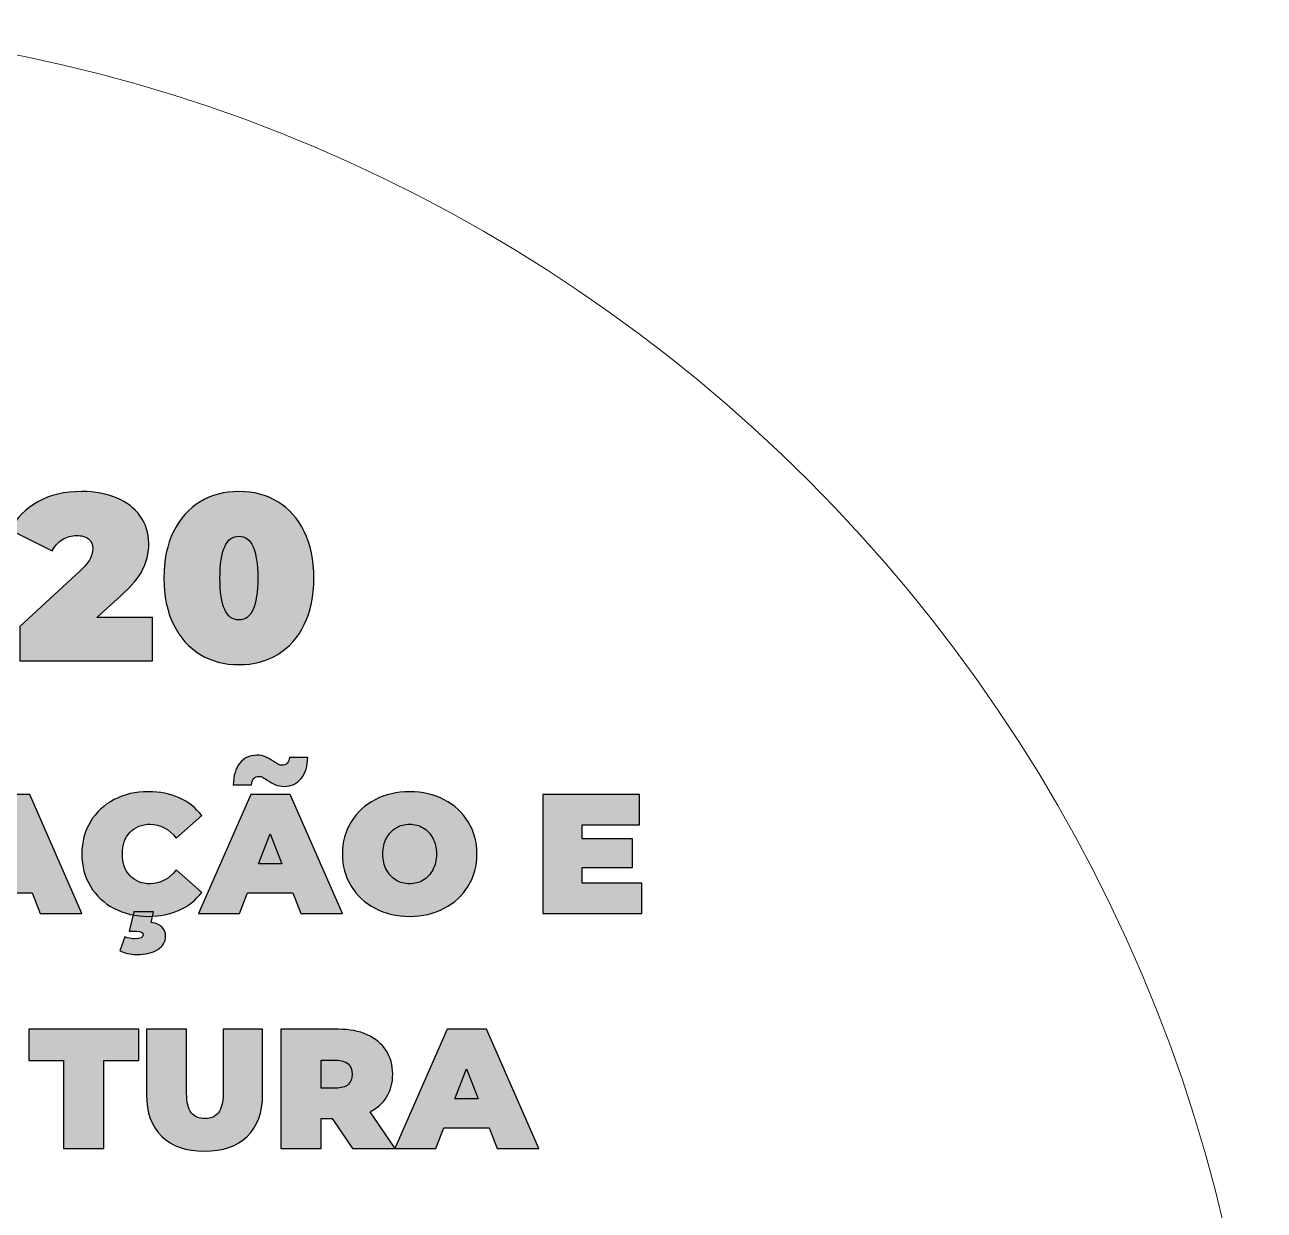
# Model space of a CAD drawing. Header units: centimetres. Extents: x -11.4 to 58.6, y -38.7 to 22.4.
# Drawn here: x -1.38 to 6.61, y 14.78 to 22.42 of the extents above; entities that cross this region are included whole.
import ezdxf

# ---------------------------------------------------------------- set-up
doc = ezdxf.new("R2010")
doc.units = ezdxf.units.CM
doc.header["$MEASUREMENT"] = 0
doc.layers.add('Camada 1', color=7, linetype='Continuous')

msp = doc.modelspace()

# ---------------------------------------------------------------- hatches: boundary and pattern name
at = {"layer": 'Camada 1', "true_color": 0x373435}
h = msp.add_hatch(color=250, dxfattribs=at)
edge = h.paths.add_edge_path()
edge.add_spline(control_points=[(-0.5557, 18.60233), (-0.5557, 18.60233), (-0.5557, 18.32331), (-0.5557, 18.32331), (-0.5557, 18.32331), (-1.41104, 18.32331), (-1.41104, 18.32331), (-1.41104, 18.32331), (-1.41104, 18.54439), (-1.41104, 18.54439), (-1.41104, 18.54439), (-1.02529, 18.90116), (-1.02529, 18.90116), (-0.99175, 18.93268), (-0.96939, 18.95961), (-0.95821, 18.98197), (-0.94703, 19.00433), (-0.94144, 19.02619), (-0.94144, 19.04754), (-0.94144, 19.07396), (-0.95033, 19.09455), (-0.96812, 19.10928), (-0.98591, 19.12402), (-1.01157, 19.13139), (-1.04511, 19.13139), (-1.07764, 19.13139), (-1.10814, 19.12275), (-1.1366, 19.10547), (-1.16506, 19.08819), (-1.18691, 19.0638), (-1.20216, 19.03229), (-1.20216, 19.03229), (-1.47355, 19.16798), (-1.47355, 19.16798), (-1.4329, 19.24422), (-1.37343, 19.30444), (-1.29516, 19.34866), (-1.2169, 19.39287), (-1.12237, 19.41498), (-1.01157, 19.41498), (-0.92721, 19.41498), (-0.8525, 19.40126), (-0.78745, 19.37382), (-0.72239, 19.34637), (-0.67157, 19.30724), (-0.63498, 19.25641), (-0.59839, 19.20559), (-0.58009, 19.14715), (-0.58009, 19.08108), (-0.58009, 19.02212), (-0.59254, 18.96698), (-0.61744, 18.91565), (-0.64235, 18.86432), (-0.69088, 18.80613), (-0.76305, 18.74107), (-0.76305, 18.74107), (-0.91552, 18.60233), (-0.91552, 18.60233), (-0.91552, 18.60233), (-0.5557, 18.60233), (-0.5557, 18.60233)], knot_values=[0, 0, 0, 0, 0.05, 0.05, 0.05, 0.1, 0.1, 0.1, 0.15, 0.15, 0.15, 0.2, 0.2, 0.2, 0.25, 0.25, 0.25, 0.3, 0.3, 0.3, 0.35, 0.35, 0.35, 0.4, 0.4, 0.4, 0.45, 0.45, 0.45, 0.5, 0.5, 0.5, 0.55, 0.55, 0.55, 0.6, 0.6, 0.6, 0.65, 0.65, 0.65, 0.7, 0.7, 0.7, 0.75, 0.75, 0.75, 0.8, 0.8, 0.8, 0.85, 0.85, 0.85, 0.9, 0.9, 0.9, 0.95, 0.95, 0.95, 1, 1, 1, 1], degree=3, periodic=1)
h = msp.add_hatch(color=250, dxfattribs=at)
edge = h.paths.add_edge_path()
edge.add_spline(control_points=[(0.00081, 18.29892), (-0.09372, 18.29892), (-0.17732, 18.32102), (-0.25, 18.36524), (-0.32267, 18.40945), (-0.37959, 18.47349), (-0.42076, 18.55735), (-0.46193, 18.64121), (-0.48251, 18.74107), (-0.48251, 18.85695), (-0.48251, 18.97282), (-0.46193, 19.07269), (-0.42076, 19.15655), (-0.37959, 19.24041), (-0.32267, 19.30444), (-0.25, 19.34866), (-0.17732, 19.39287), (-0.09372, 19.41498), (0.00081, 19.41498), (0.09534, 19.41498), (0.17895, 19.39287), (0.25162, 19.34866), (0.3243, 19.30444), (0.38122, 19.24041), (0.42239, 19.15655), (0.46355, 19.07269), (0.48414, 18.97282), (0.48414, 18.85695), (0.48414, 18.74107), (0.46355, 18.64121), (0.42239, 18.55735), (0.38122, 18.47349), (0.3243, 18.40945), (0.25162, 18.36524), (0.17895, 18.32102), (0.09534, 18.29892), (0.00081, 18.29892)], knot_values=[0, 0, 0, 0, 0.0833333, 0.0833333, 0.0833333, 0.1666667, 0.1666667, 0.1666667, 0.25, 0.25, 0.25, 0.3333333, 0.3333333, 0.3333333, 0.4166667, 0.4166667, 0.4166667, 0.5, 0.5, 0.5, 0.5833333, 0.5833333, 0.5833333, 0.6666667, 0.6666667, 0.6666667, 0.75, 0.75, 0.75, 0.8333333, 0.8333333, 0.8333333, 0.9166667, 0.9166667, 0.9166667, 1, 1, 1, 1], degree=3, periodic=1)
h = msp.add_hatch(color=250, dxfattribs=at)
edge = h.paths.add_edge_path()
edge.add_spline(control_points=[(0.00081, 18.58708), (0.08213, 18.58708), (0.12279, 18.67703), (0.12279, 18.85695), (0.12279, 19.03686), (0.08213, 19.12682), (0.00081, 19.12682), (-0.0805, 19.12682), (-0.12116, 19.03686), (-0.12116, 18.85695), (-0.12116, 18.67703), (-0.0805, 18.58708), (0.00081, 18.58708)], knot_values=[0, 0, 0, 0, 0.25, 0.25, 0.25, 0.5, 0.5, 0.5, 0.75, 0.75, 0.75, 1, 1, 1, 1], degree=3, periodic=1)
h = msp.add_hatch(color=250, dxfattribs=at)
edge = h.paths.add_edge_path()
edge.add_spline(control_points=[(0.2934, 17.51425), (0.27217, 17.51425), (0.25315, 17.51791), (0.23632, 17.52523), (0.21948, 17.53255), (0.20192, 17.54243), (0.18362, 17.55487), (0.17118, 17.56292), (0.16112, 17.56896), (0.15343, 17.57298), (0.14575, 17.57701), (0.13825, 17.57902), (0.13093, 17.57902), (0.11703, 17.57902), (0.10568, 17.57426), (0.0969, 17.56475), (0.08812, 17.55524), (0.083, 17.54207), (0.08153, 17.52523), (0.08153, 17.52523), (-0.03593, 17.52523), (-0.03593, 17.52523), (-0.03447, 17.58378), (-0.02038, 17.63007), (0.00633, 17.6641), (0.03305, 17.69813), (0.06945, 17.71515), (0.11556, 17.71515), (0.13679, 17.71515), (0.15581, 17.71148), (0.17264, 17.70417), (0.18948, 17.69685), (0.20704, 17.68697), (0.22534, 17.67453), (0.23778, 17.66575), (0.24784, 17.65953), (0.25553, 17.65587), (0.26321, 17.65221), (0.27071, 17.65038), (0.27803, 17.65038), (0.29193, 17.65038), (0.30328, 17.65495), (0.31206, 17.6641), (0.32084, 17.67325), (0.32597, 17.68551), (0.32743, 17.70087), (0.32743, 17.70087), (0.44489, 17.70087), (0.44489, 17.70087), (0.44343, 17.64452), (0.42934, 17.59933), (0.40263, 17.5653), (0.37591, 17.53127), (0.33951, 17.51425), (0.2934, 17.51425)], knot_values=[0, 0, 0, 0, 0.0555556, 0.0555556, 0.0555556, 0.1111111, 0.1111111, 0.1111111, 0.1666667, 0.1666667, 0.1666667, 0.2222222, 0.2222222, 0.2222222, 0.2777778, 0.2777778, 0.2777778, 0.3333333, 0.3333333, 0.3333333, 0.3888889, 0.3888889, 0.3888889, 0.4444444, 0.4444444, 0.4444444, 0.5, 0.5, 0.5, 0.5555556, 0.5555556, 0.5555556, 0.6111111, 0.6111111, 0.6111111, 0.6666667, 0.6666667, 0.6666667, 0.7222222, 0.7222222, 0.7222222, 0.7777778, 0.7777778, 0.7777778, 0.8333333, 0.8333333, 0.8333333, 0.8888889, 0.8888889, 0.8888889, 0.9444444, 0.9444444, 0.9444444, 1, 1, 1, 1], degree=3, periodic=1)
h = msp.add_hatch(color=250, dxfattribs=at)
edge = h.paths.add_edge_path()
edge.add_spline(control_points=[(-1.3313, 16.82815), (-1.3313, 16.82815), (-1.62331, 16.82815), (-1.62331, 16.82815), (-1.62331, 16.82815), (-1.6749, 16.69422), (-1.6749, 16.69422), (-1.6749, 16.69422), (-1.93837, 16.69422), (-1.93837, 16.69422), (-1.93837, 16.69422), (-1.60245, 17.46266), (-1.60245, 17.46266), (-1.60245, 17.46266), (-1.34777, 17.46266), (-1.34777, 17.46266), (-1.34777, 17.46266), (-1.01185, 16.69422), (-1.01185, 16.69422), (-1.01185, 16.69422), (-1.2797, 16.69422), (-1.2797, 16.69422), (-1.2797, 16.69422), (-1.3313, 16.82815), (-1.3313, 16.82815)], knot_values=[0, 0, 0, 0, 0.125, 0.125, 0.125, 0.25, 0.25, 0.25, 0.375, 0.375, 0.375, 0.5, 0.5, 0.5, 0.625, 0.625, 0.625, 0.75, 0.75, 0.75, 0.875, 0.875, 0.875, 1, 1, 1, 1], degree=3, periodic=1)
h = msp.add_hatch(color=250, dxfattribs=at)
edge = h.paths.add_edge_path()
edge.add_spline(control_points=[(-0.58372, 16.67666), (-0.66495, 16.67666), (-0.73814, 16.69367), (-0.80327, 16.7277), (-0.86841, 16.76173), (-0.91945, 16.8093), (-0.95641, 16.87041), (-0.99337, 16.93152), (-1.01185, 17.00086), (-1.01185, 17.07844), (-1.01185, 17.15601), (-0.99337, 17.22536), (-0.95641, 17.28647), (-0.91945, 17.34757), (-0.86841, 17.39515), (-0.80327, 17.42918), (-0.73814, 17.46321), (-0.66495, 17.48022), (-0.58372, 17.48022), (-0.50907, 17.48022), (-0.44247, 17.46705), (-0.38392, 17.4407), (-0.32538, 17.41436), (-0.27707, 17.3763), (-0.23902, 17.32654), (-0.23902, 17.32654), (-0.40259, 17.18053), (-0.40259, 17.18053), (-0.45016, 17.24054), (-0.50614, 17.27055), (-0.57055, 17.27055), (-0.6247, 17.27055), (-0.66825, 17.25317), (-0.70118, 17.2184), (-0.73411, 17.18364), (-0.75058, 17.13699), (-0.75058, 17.07844), (-0.75058, 17.01989), (-0.73411, 16.97323), (-0.70118, 16.93847), (-0.66825, 16.90371), (-0.6247, 16.88633), (-0.57055, 16.88633), (-0.50614, 16.88633), (-0.45016, 16.91634), (-0.40259, 16.97635), (-0.40259, 16.97635), (-0.23902, 16.83034), (-0.23902, 16.83034), (-0.27707, 16.78058), (-0.32538, 16.74252), (-0.38392, 16.71617), (-0.44247, 16.68983), (-0.50907, 16.67666), (-0.58372, 16.67666)], knot_values=[0, 0, 0, 0, 0.0555556, 0.0555556, 0.0555556, 0.1111111, 0.1111111, 0.1111111, 0.1666667, 0.1666667, 0.1666667, 0.2222222, 0.2222222, 0.2222222, 0.2777778, 0.2777778, 0.2777778, 0.3333333, 0.3333333, 0.3333333, 0.3888889, 0.3888889, 0.3888889, 0.4444444, 0.4444444, 0.4444444, 0.5, 0.5, 0.5, 0.5555556, 0.5555556, 0.5555556, 0.6111111, 0.6111111, 0.6111111, 0.6666667, 0.6666667, 0.6666667, 0.7222222, 0.7222222, 0.7222222, 0.7777778, 0.7777778, 0.7777778, 0.8333333, 0.8333333, 0.8333333, 0.8888889, 0.8888889, 0.8888889, 0.9444444, 0.9444444, 0.9444444, 1, 1, 1, 1], degree=3, periodic=1)
h = msp.add_hatch(color=250, dxfattribs=at)
edge = h.paths.add_edge_path()
edge.add_spline(control_points=[(0.34829, 16.82815), (0.34829, 16.82815), (0.05628, 16.82815), (0.05628, 16.82815), (0.05628, 16.82815), (0.00469, 16.69422), (0.00469, 16.69422), (0.00469, 16.69422), (-0.25878, 16.69422), (-0.25878, 16.69422), (-0.25878, 16.69422), (0.07714, 17.46266), (0.07714, 17.46266), (0.07714, 17.46266), (0.33182, 17.46266), (0.33182, 17.46266), (0.33182, 17.46266), (0.66774, 16.69422), (0.66774, 16.69422), (0.66774, 16.69422), (0.39988, 16.69422), (0.39988, 16.69422), (0.39988, 16.69422), (0.34829, 16.82815), (0.34829, 16.82815)], knot_values=[0, 0, 0, 0, 0.125, 0.125, 0.125, 0.25, 0.25, 0.25, 0.375, 0.375, 0.375, 0.5, 0.5, 0.5, 0.625, 0.625, 0.625, 0.75, 0.75, 0.75, 0.875, 0.875, 0.875, 1, 1, 1, 1], degree=3, periodic=1)
h = msp.add_hatch(color=250, dxfattribs=at)
edge = h.paths.add_edge_path()
edge.add_spline(control_points=[(1.10136, 16.67666), (1.01866, 16.67666), (0.94438, 16.69385), (0.87851, 16.72825), (0.81264, 16.76265), (0.76105, 16.8104), (0.72373, 16.87151), (0.6864, 16.93262), (0.66774, 17.0016), (0.66774, 17.07844), (0.66774, 17.15528), (0.6864, 17.22426), (0.72373, 17.28537), (0.76105, 17.34648), (0.81264, 17.39423), (0.87851, 17.42863), (0.94438, 17.46303), (1.01866, 17.48022), (1.10136, 17.48022), (1.18406, 17.48022), (1.25834, 17.46303), (1.32421, 17.42863), (1.39007, 17.39423), (1.44167, 17.34648), (1.47899, 17.28537), (1.51632, 17.22426), (1.53498, 17.15528), (1.53498, 17.07844), (1.53498, 17.0016), (1.51632, 16.93262), (1.47899, 16.87151), (1.44167, 16.8104), (1.39007, 16.76265), (1.32421, 16.72825), (1.25834, 16.69385), (1.18406, 16.67666), (1.10136, 16.67666)], knot_values=[0, 0, 0, 0, 0.0833333, 0.0833333, 0.0833333, 0.1666667, 0.1666667, 0.1666667, 0.25, 0.25, 0.25, 0.3333333, 0.3333333, 0.3333333, 0.4166667, 0.4166667, 0.4166667, 0.5, 0.5, 0.5, 0.5833333, 0.5833333, 0.5833333, 0.6666667, 0.6666667, 0.6666667, 0.75, 0.75, 0.75, 0.8333333, 0.8333333, 0.8333333, 0.9166667, 0.9166667, 0.9166667, 1, 1, 1, 1], degree=3, periodic=1)
h = msp.add_hatch(color=250, dxfattribs=at)
edge = h.paths.add_edge_path()
edge.add_spline(control_points=[(2.59762, 16.88962), (2.59762, 16.88962), (2.59762, 16.69422), (2.59762, 16.69422), (2.59762, 16.69422), (1.95872, 16.69422), (1.95872, 16.69422), (1.95872, 16.69422), (1.95872, 17.46266), (1.95872, 17.46266), (1.95872, 17.46266), (2.58335, 17.46266), (2.58335, 17.46266), (2.58335, 17.46266), (2.58335, 17.26726), (2.58335, 17.26726), (2.58335, 17.26726), (2.2134, 17.26726), (2.2134, 17.26726), (2.2134, 17.26726), (2.2134, 17.17724), (2.2134, 17.17724), (2.2134, 17.17724), (2.53834, 17.17724), (2.53834, 17.17724), (2.53834, 17.17724), (2.53834, 16.99062), (2.53834, 16.99062), (2.53834, 16.99062), (2.2134, 16.99062), (2.2134, 16.99062), (2.2134, 16.99062), (2.2134, 16.88962), (2.2134, 16.88962), (2.2134, 16.88962), (2.59762, 16.88962), (2.59762, 16.88962)], knot_values=[0, 0, 0, 0, 0.0833333, 0.0833333, 0.0833333, 0.1666667, 0.1666667, 0.1666667, 0.25, 0.25, 0.25, 0.3333333, 0.3333333, 0.3333333, 0.4166667, 0.4166667, 0.4166667, 0.5, 0.5, 0.5, 0.5833333, 0.5833333, 0.5833333, 0.6666667, 0.6666667, 0.6666667, 0.75, 0.75, 0.75, 0.8333333, 0.8333333, 0.8333333, 0.9166667, 0.9166667, 0.9166667, 1, 1, 1, 1], degree=3, periodic=1)
h = msp.add_hatch(color=250, dxfattribs=at)
edge = h.paths.add_edge_path()
edge.add_spline(control_points=[(1.10136, 16.88633), (1.13356, 16.88633), (1.16265, 16.8942), (1.18863, 16.90993), (1.21461, 16.92567), (1.23529, 16.94799), (1.25065, 16.9769), (1.26602, 17.0058), (1.27371, 17.03965), (1.27371, 17.07844), (1.27371, 17.11723), (1.26602, 17.15107), (1.25065, 17.17998), (1.23529, 17.20889), (1.21461, 17.23121), (1.18863, 17.24695), (1.16265, 17.26268), (1.13356, 17.27055), (1.10136, 17.27055), (1.06916, 17.27055), (1.04006, 17.26268), (1.01409, 17.24695), (0.98811, 17.23121), (0.96743, 17.20889), (0.95206, 17.17998), (0.93669, 17.15107), (0.92901, 17.11723), (0.92901, 17.07844), (0.92901, 17.03965), (0.93669, 17.0058), (0.95206, 16.9769), (0.96743, 16.94799), (0.98811, 16.92567), (1.01409, 16.90993), (1.04006, 16.8942), (1.06916, 16.88633), (1.10136, 16.88633)], knot_values=[0, 0, 0, 0, 0.0833333, 0.0833333, 0.0833333, 0.1666667, 0.1666667, 0.1666667, 0.25, 0.25, 0.25, 0.3333333, 0.3333333, 0.3333333, 0.4166667, 0.4166667, 0.4166667, 0.5, 0.5, 0.5, 0.5833333, 0.5833333, 0.5833333, 0.6666667, 0.6666667, 0.6666667, 0.75, 0.75, 0.75, 0.8333333, 0.8333333, 0.8333333, 0.9166667, 0.9166667, 0.9166667, 1, 1, 1, 1], degree=3, periodic=1)
h = msp.add_hatch(color=250, dxfattribs=at)
edge = h.paths.add_edge_path()
edge.add_spline(control_points=[(0.27693, 17.01477), (0.27693, 17.01477), (0.20228, 17.20798), (0.20228, 17.20798), (0.20228, 17.20798), (0.12764, 17.01477), (0.12764, 17.01477), (0.12764, 17.01477), (0.27693, 17.01477), (0.27693, 17.01477)], knot_values=[0, 0, 0, 0, 0.3333333, 0.3333333, 0.3333333, 0.6666667, 0.6666667, 0.6666667, 1, 1, 1, 1], degree=3, periodic=1)
h = msp.add_hatch(color=250, dxfattribs=at)
edge = h.paths.add_edge_path()
edge.add_spline(control_points=[(-0.65837, 16.43075), (-0.6774, 16.43075), (-0.69716, 16.43295), (-0.71765, 16.43734), (-0.73814, 16.44173), (-0.75424, 16.44722), (-0.76595, 16.45381), (-0.76595, 16.45381), (-0.73521, 16.54492), (-0.73521, 16.54492), (-0.71326, 16.53614), (-0.6913, 16.53175), (-0.66934, 16.53175), (-0.63422, 16.53175), (-0.61665, 16.54053), (-0.61665, 16.5581), (-0.61665, 16.57273), (-0.63165, 16.58005), (-0.66166, 16.58005), (-0.66166, 16.58005), (-0.70667, 16.58005), (-0.70667, 16.58005), (-0.70667, 16.58005), (-0.67703, 16.7052), (-0.67703, 16.7052), (-0.67703, 16.7052), (-0.54969, 16.7052), (-0.54969, 16.7052), (-0.54969, 16.7052), (-0.56506, 16.63714), (-0.56506, 16.63714), (-0.53285, 16.63274), (-0.50925, 16.62232), (-0.49425, 16.60585), (-0.47925, 16.58938), (-0.47175, 16.57054), (-0.47175, 16.54931), (-0.47175, 16.51272), (-0.48876, 16.48382), (-0.52279, 16.46259), (-0.55682, 16.44137), (-0.60201, 16.43075), (-0.65837, 16.43075)], knot_values=[0, 0, 0, 0, 0.0714286, 0.0714286, 0.0714286, 0.1428571, 0.1428571, 0.1428571, 0.2142857, 0.2142857, 0.2142857, 0.2857143, 0.2857143, 0.2857143, 0.3571429, 0.3571429, 0.3571429, 0.4285714, 0.4285714, 0.4285714, 0.5, 0.5, 0.5, 0.5714286, 0.5714286, 0.5714286, 0.6428571, 0.6428571, 0.6428571, 0.7142857, 0.7142857, 0.7142857, 0.7857143, 0.7857143, 0.7857143, 0.8571429, 0.8571429, 0.8571429, 0.9285714, 0.9285714, 0.9285714, 1, 1, 1, 1], degree=3, periodic=1)
h = msp.add_hatch(color=250, dxfattribs=at)
edge = h.paths.add_edge_path()
edge.add_spline(control_points=[(-1.12876, 15.74794), (-1.12876, 15.74794), (-1.3538, 15.74794), (-1.3538, 15.74794), (-1.3538, 15.74794), (-1.3538, 15.94883), (-1.3538, 15.94883), (-1.3538, 15.94883), (-0.64464, 15.94883), (-0.64464, 15.94883), (-0.64464, 15.94883), (-0.64464, 15.74794), (-0.64464, 15.74794), (-0.64464, 15.74794), (-0.86969, 15.74794), (-0.86969, 15.74794), (-0.86969, 15.74794), (-0.86969, 15.18039), (-0.86969, 15.18039), (-0.86969, 15.18039), (-1.12876, 15.18039), (-1.12876, 15.18039), (-1.12876, 15.18039), (-1.12876, 15.74794), (-1.12876, 15.74794)], knot_values=[0, 0, 0, 0, 0.125, 0.125, 0.125, 0.25, 0.25, 0.25, 0.375, 0.375, 0.375, 0.5, 0.5, 0.5, 0.625, 0.625, 0.625, 0.75, 0.75, 0.75, 0.875, 0.875, 0.875, 1, 1, 1, 1], degree=3, periodic=1)
h = msp.add_hatch(color=250, dxfattribs=at)
edge = h.paths.add_edge_path()
edge.add_spline(control_points=[(-0.22091, 15.16283), (-0.33873, 15.16283), (-0.43058, 15.19467), (-0.49645, 15.25834), (-0.56231, 15.32201), (-0.59525, 15.41129), (-0.59525, 15.52619), (-0.59525, 15.52619), (-0.59525, 15.94883), (-0.59525, 15.94883), (-0.59525, 15.94883), (-0.33617, 15.94883), (-0.33617, 15.94883), (-0.33617, 15.94883), (-0.33617, 15.53388), (-0.33617, 15.53388), (-0.33617, 15.47752), (-0.32611, 15.43654), (-0.30598, 15.41093), (-0.28586, 15.38531), (-0.25676, 15.3725), (-0.21871, 15.3725), (-0.18066, 15.3725), (-0.15156, 15.38531), (-0.13144, 15.41093), (-0.11131, 15.43654), (-0.10125, 15.47752), (-0.10125, 15.53388), (-0.10125, 15.53388), (-0.10125, 15.94883), (-0.10125, 15.94883), (-0.10125, 15.94883), (0.15343, 15.94883), (0.15343, 15.94883), (0.15343, 15.94883), (0.15343, 15.52619), (0.15343, 15.52619), (0.15343, 15.41129), (0.1205, 15.32201), (0.05463, 15.25834), (-0.01123, 15.19467), (-0.10308, 15.16283), (-0.22091, 15.16283)], knot_values=[0, 0, 0, 0, 0.0714286, 0.0714286, 0.0714286, 0.1428571, 0.1428571, 0.1428571, 0.2142857, 0.2142857, 0.2142857, 0.2857143, 0.2857143, 0.2857143, 0.3571429, 0.3571429, 0.3571429, 0.4285714, 0.4285714, 0.4285714, 0.5, 0.5, 0.5, 0.5714286, 0.5714286, 0.5714286, 0.6428571, 0.6428571, 0.6428571, 0.7142857, 0.7142857, 0.7142857, 0.7857143, 0.7857143, 0.7857143, 0.8571429, 0.8571429, 0.8571429, 0.9285714, 0.9285714, 0.9285714, 1, 1, 1, 1], degree=3, periodic=1)
h = msp.add_hatch(color=250, dxfattribs=at)
edge = h.paths.add_edge_path()
edge.add_spline(control_points=[(0.60132, 15.3736), (0.60132, 15.3736), (0.53107, 15.3736), (0.53107, 15.3736), (0.53107, 15.3736), (0.53107, 15.18039), (0.53107, 15.18039), (0.53107, 15.18039), (0.27199, 15.18039), (0.27199, 15.18039), (0.27199, 15.18039), (0.27199, 15.94883), (0.27199, 15.94883), (0.27199, 15.94883), (0.64194, 15.94883), (0.64194, 15.94883), (0.71293, 15.94883), (0.77477, 15.93713), (0.82746, 15.91371), (0.88016, 15.89028), (0.92077, 15.85662), (0.94932, 15.81271), (0.97786, 15.7688), (0.99213, 15.71757), (0.99213, 15.65902), (0.99213, 15.60413), (0.97969, 15.5562), (0.95481, 15.51521), (0.92992, 15.47423), (0.89406, 15.44166), (0.84722, 15.41751), (0.84722, 15.41751), (1.0086, 15.18039), (1.0086, 15.18039), (1.0086, 15.18039), (0.73196, 15.18039), (0.73196, 15.18039), (0.73196, 15.18039), (0.60132, 15.3736), (0.60132, 15.3736)], knot_values=[0, 0, 0, 0, 0.0769231, 0.0769231, 0.0769231, 0.1538462, 0.1538462, 0.1538462, 0.2307692, 0.2307692, 0.2307692, 0.3076923, 0.3076923, 0.3076923, 0.3846154, 0.3846154, 0.3846154, 0.4615385, 0.4615385, 0.4615385, 0.5384615, 0.5384615, 0.5384615, 0.6153846, 0.6153846, 0.6153846, 0.6923077, 0.6923077, 0.6923077, 0.7692308, 0.7692308, 0.7692308, 0.8461538, 0.8461538, 0.8461538, 0.9230769, 0.9230769, 0.9230769, 1, 1, 1, 1], degree=3, periodic=1)
h = msp.add_hatch(color=250, dxfattribs=at)
edge = h.paths.add_edge_path()
edge.add_spline(control_points=[(1.61347, 15.31432), (1.61347, 15.31432), (1.32146, 15.31432), (1.32146, 15.31432), (1.32146, 15.31432), (1.26987, 15.18039), (1.26987, 15.18039), (1.26987, 15.18039), (1.0064, 15.18039), (1.0064, 15.18039), (1.0064, 15.18039), (1.34232, 15.94883), (1.34232, 15.94883), (1.34232, 15.94883), (1.597, 15.94883), (1.597, 15.94883), (1.597, 15.94883), (1.93292, 15.18039), (1.93292, 15.18039), (1.93292, 15.18039), (1.66506, 15.18039), (1.66506, 15.18039), (1.66506, 15.18039), (1.61347, 15.31432), (1.61347, 15.31432)], knot_values=[0, 0, 0, 0, 0.125, 0.125, 0.125, 0.25, 0.25, 0.25, 0.375, 0.375, 0.375, 0.5, 0.5, 0.5, 0.625, 0.625, 0.625, 0.75, 0.75, 0.75, 0.875, 0.875, 0.875, 1, 1, 1, 1], degree=3, periodic=1)
h = msp.add_hatch(color=250, dxfattribs=at)
edge = h.paths.add_edge_path()
edge.add_spline(control_points=[(0.73086, 15.65902), (0.73086, 15.68756), (0.72208, 15.7097), (0.70451, 15.72544), (0.68695, 15.74117), (0.6606, 15.74904), (0.62547, 15.74904), (0.62547, 15.74904), (0.53107, 15.74904), (0.53107, 15.74904), (0.53107, 15.74904), (0.53107, 15.56901), (0.53107, 15.56901), (0.53107, 15.56901), (0.62547, 15.56901), (0.62547, 15.56901), (0.6606, 15.56901), (0.68695, 15.57687), (0.70451, 15.59261), (0.72208, 15.60834), (0.73086, 15.63048), (0.73086, 15.65902)], knot_values=[0, 0, 0, 0, 0.1428571, 0.1428571, 0.1428571, 0.2857143, 0.2857143, 0.2857143, 0.4285714, 0.4285714, 0.4285714, 0.5714286, 0.5714286, 0.5714286, 0.7142857, 0.7142857, 0.7142857, 0.8571429, 0.8571429, 0.8571429, 1, 1, 1, 1], degree=3, periodic=1)
h = msp.add_hatch(color=250, dxfattribs=at)
edge = h.paths.add_edge_path()
edge.add_spline(control_points=[(1.54211, 15.50094), (1.54211, 15.50094), (1.46746, 15.69415), (1.46746, 15.69415), (1.46746, 15.69415), (1.39282, 15.50094), (1.39282, 15.50094), (1.39282, 15.50094), (1.54211, 15.50094), (1.54211, 15.50094)], knot_values=[0, 0, 0, 0, 0.3333333, 0.3333333, 0.3333333, 0.6666667, 0.6666667, 0.6666667, 1, 1, 1, 1], degree=3, periodic=1)

# ---------------------------------------------------------------- linework, layer by layer
at = {"layer": 'Camada 1', "color": 250, "lineweight": 20}
msp.add_open_spline([(-6.39065, 22.42335), (-6.39065, 22.42335), (-3.39065, 22.42335), (-3.39065, 22.42335), (2.10935, 22.42335), (6.60935, 17.92336), (6.60935, 12.42336), (6.60935, 12.42336), (6.60935, -27.57665), (6.60935, -27.57665), (6.60935, -27.57665), (-11.39065, -27.57665), (-11.39065, -27.57665), (-11.39065, -27.57665), (-11.39065, 17.42334), (-11.39065, 17.42334), (-11.39065, 20.17334), (-9.14065, 22.42335), (-6.39065, 22.42335)], degree=3, knots=[0, 0, 0, 0, 0.1666667, 0.1666667, 0.1666667, 0.3333333, 0.3333333, 0.3333333, 0.5, 0.5, 0.5, 0.6666667, 0.6666667, 0.6666667, 0.8333333, 0.8333333, 0.8333333, 1, 1, 1, 1], dxfattribs=at)
at = {"layer": 'Camada 1', "color": 250}
for points, knots in [([(-0.5557, 18.60233), (-0.5557, 18.60233), (-0.5557, 18.32331), (-0.5557, 18.32331), (-0.5557, 18.32331), (-1.41104, 18.32331), (-1.41104, 18.32331), (-1.41104, 18.32331), (-1.41104, 18.54439), (-1.41104, 18.54439), (-1.41104, 18.54439), (-1.02529, 18.90116), (-1.02529, 18.90116), (-0.99175, 18.93268), (-0.96939, 18.95961), (-0.95821, 18.98197), (-0.94703, 19.00433), (-0.94144, 19.02619), (-0.94144, 19.04754), (-0.94144, 19.07396), (-0.95033, 19.09455), (-0.96812, 19.10928), (-0.98591, 19.12402), (-1.01157, 19.13139), (-1.04511, 19.13139), (-1.07764, 19.13139), (-1.10814, 19.12275), (-1.1366, 19.10547), (-1.16506, 19.08819), (-1.18691, 19.0638), (-1.20216, 19.03229), (-1.20216, 19.03229), (-1.47355, 19.16798), (-1.47355, 19.16798), (-1.4329, 19.24422), (-1.37343, 19.30444), (-1.29516, 19.34866), (-1.2169, 19.39287), (-1.12237, 19.41498), (-1.01157, 19.41498), (-0.92721, 19.41498), (-0.8525, 19.40126), (-0.78745, 19.37382), (-0.72239, 19.34637), (-0.67157, 19.30724), (-0.63498, 19.25641), (-0.59839, 19.20559), (-0.58009, 19.14715), (-0.58009, 19.08108), (-0.58009, 19.02212), (-0.59254, 18.96698), (-0.61744, 18.91565), (-0.64235, 18.86432), (-0.69088, 18.80613), (-0.76305, 18.74107), (-0.76305, 18.74107), (-0.91552, 18.60233), (-0.91552, 18.60233), (-0.91552, 18.60233), (-0.5557, 18.60233), (-0.5557, 18.60233)], [0, 0, 0, 0, 0.05, 0.05, 0.05, 0.1, 0.1, 0.1, 0.15, 0.15, 0.15, 0.2, 0.2, 0.2, 0.25, 0.25, 0.25, 0.3, 0.3, 0.3, 0.35, 0.35, 0.35, 0.4, 0.4, 0.4, 0.45, 0.45, 0.45, 0.5, 0.5, 0.5, 0.55, 0.55, 0.55, 0.6, 0.6, 0.6, 0.65, 0.65, 0.65, 0.7, 0.7, 0.7, 0.75, 0.75, 0.75, 0.8, 0.8, 0.8, 0.85, 0.85, 0.85, 0.9, 0.9, 0.9, 0.95, 0.95, 0.95, 1, 1, 1, 1]), ([(0.00081, 18.29892), (-0.09372, 18.29892), (-0.17732, 18.32102), (-0.25, 18.36524), (-0.32267, 18.40945), (-0.37959, 18.47349), (-0.42076, 18.55735), (-0.46193, 18.64121), (-0.48251, 18.74107), (-0.48251, 18.85695), (-0.48251, 18.97282), (-0.46193, 19.07269), (-0.42076, 19.15655), (-0.37959, 19.24041), (-0.32267, 19.30444), (-0.25, 19.34866), (-0.17732, 19.39287), (-0.09372, 19.41498), (0.00081, 19.41498), (0.09534, 19.41498), (0.17895, 19.39287), (0.25162, 19.34866), (0.3243, 19.30444), (0.38122, 19.24041), (0.42239, 19.15655), (0.46355, 19.07269), (0.48414, 18.97282), (0.48414, 18.85695), (0.48414, 18.74107), (0.46355, 18.64121), (0.42239, 18.55735), (0.38122, 18.47349), (0.3243, 18.40945), (0.25162, 18.36524), (0.17895, 18.32102), (0.09534, 18.29892), (0.00081, 18.29892)], [0, 0, 0, 0, 0.0833333, 0.0833333, 0.0833333, 0.1666667, 0.1666667, 0.1666667, 0.25, 0.25, 0.25, 0.3333333, 0.3333333, 0.3333333, 0.4166667, 0.4166667, 0.4166667, 0.5, 0.5, 0.5, 0.5833333, 0.5833333, 0.5833333, 0.6666667, 0.6666667, 0.6666667, 0.75, 0.75, 0.75, 0.8333333, 0.8333333, 0.8333333, 0.9166667, 0.9166667, 0.9166667, 1, 1, 1, 1]), ([(0.00081, 18.58708), (0.08213, 18.58708), (0.12279, 18.67703), (0.12279, 18.85695), (0.12279, 19.03686), (0.08213, 19.12682), (0.00081, 19.12682), (-0.0805, 19.12682), (-0.12116, 19.03686), (-0.12116, 18.85695), (-0.12116, 18.67703), (-0.0805, 18.58708), (0.00081, 18.58708)], [0, 0, 0, 0, 0.25, 0.25, 0.25, 0.5, 0.5, 0.5, 0.75, 0.75, 0.75, 1, 1, 1, 1]), ([(0.2934, 17.51425), (0.27217, 17.51425), (0.25315, 17.51791), (0.23632, 17.52523), (0.21948, 17.53255), (0.20192, 17.54243), (0.18362, 17.55487), (0.17118, 17.56292), (0.16112, 17.56896), (0.15343, 17.57298), (0.14575, 17.57701), (0.13825, 17.57902), (0.13093, 17.57902), (0.11703, 17.57902), (0.10568, 17.57426), (0.0969, 17.56475), (0.08812, 17.55524), (0.083, 17.54207), (0.08153, 17.52523), (0.08153, 17.52523), (-0.03593, 17.52523), (-0.03593, 17.52523), (-0.03447, 17.58378), (-0.02038, 17.63007), (0.00633, 17.6641), (0.03305, 17.69813), (0.06945, 17.71515), (0.11556, 17.71515), (0.13679, 17.71515), (0.15581, 17.71148), (0.17264, 17.70417), (0.18948, 17.69685), (0.20704, 17.68697), (0.22534, 17.67453), (0.23778, 17.66575), (0.24784, 17.65953), (0.25553, 17.65587), (0.26321, 17.65221), (0.27071, 17.65038), (0.27803, 17.65038), (0.29193, 17.65038), (0.30328, 17.65495), (0.31206, 17.6641), (0.32084, 17.67325), (0.32597, 17.68551), (0.32743, 17.70087), (0.32743, 17.70087), (0.44489, 17.70087), (0.44489, 17.70087), (0.44343, 17.64452), (0.42934, 17.59933), (0.40263, 17.5653), (0.37591, 17.53127), (0.33951, 17.51425), (0.2934, 17.51425)], [0, 0, 0, 0, 0.0555556, 0.0555556, 0.0555556, 0.1111111, 0.1111111, 0.1111111, 0.1666667, 0.1666667, 0.1666667, 0.2222222, 0.2222222, 0.2222222, 0.2777778, 0.2777778, 0.2777778, 0.3333333, 0.3333333, 0.3333333, 0.3888889, 0.3888889, 0.3888889, 0.4444444, 0.4444444, 0.4444444, 0.5, 0.5, 0.5, 0.5555556, 0.5555556, 0.5555556, 0.6111111, 0.6111111, 0.6111111, 0.6666667, 0.6666667, 0.6666667, 0.7222222, 0.7222222, 0.7222222, 0.7777778, 0.7777778, 0.7777778, 0.8333333, 0.8333333, 0.8333333, 0.8888889, 0.8888889, 0.8888889, 0.9444444, 0.9444444, 0.9444444, 1, 1, 1, 1]), ([(-1.3313, 16.82815), (-1.3313, 16.82815), (-1.62331, 16.82815), (-1.62331, 16.82815), (-1.62331, 16.82815), (-1.6749, 16.69422), (-1.6749, 16.69422), (-1.6749, 16.69422), (-1.93837, 16.69422), (-1.93837, 16.69422), (-1.93837, 16.69422), (-1.60245, 17.46266), (-1.60245, 17.46266), (-1.60245, 17.46266), (-1.34777, 17.46266), (-1.34777, 17.46266), (-1.34777, 17.46266), (-1.01185, 16.69422), (-1.01185, 16.69422), (-1.01185, 16.69422), (-1.2797, 16.69422), (-1.2797, 16.69422), (-1.2797, 16.69422), (-1.3313, 16.82815), (-1.3313, 16.82815)], [0, 0, 0, 0, 0.125, 0.125, 0.125, 0.25, 0.25, 0.25, 0.375, 0.375, 0.375, 0.5, 0.5, 0.5, 0.625, 0.625, 0.625, 0.75, 0.75, 0.75, 0.875, 0.875, 0.875, 1, 1, 1, 1]), ([(-0.58372, 16.67666), (-0.66495, 16.67666), (-0.73814, 16.69367), (-0.80327, 16.7277), (-0.86841, 16.76173), (-0.91945, 16.8093), (-0.95641, 16.87041), (-0.99337, 16.93152), (-1.01185, 17.00086), (-1.01185, 17.07844), (-1.01185, 17.15601), (-0.99337, 17.22536), (-0.95641, 17.28647), (-0.91945, 17.34757), (-0.86841, 17.39515), (-0.80327, 17.42918), (-0.73814, 17.46321), (-0.66495, 17.48022), (-0.58372, 17.48022), (-0.50907, 17.48022), (-0.44247, 17.46705), (-0.38392, 17.4407), (-0.32538, 17.41436), (-0.27707, 17.3763), (-0.23902, 17.32654), (-0.23902, 17.32654), (-0.40259, 17.18053), (-0.40259, 17.18053), (-0.45016, 17.24054), (-0.50614, 17.27055), (-0.57055, 17.27055), (-0.6247, 17.27055), (-0.66825, 17.25317), (-0.70118, 17.2184), (-0.73411, 17.18364), (-0.75058, 17.13699), (-0.75058, 17.07844), (-0.75058, 17.01989), (-0.73411, 16.97323), (-0.70118, 16.93847), (-0.66825, 16.90371), (-0.6247, 16.88633), (-0.57055, 16.88633), (-0.50614, 16.88633), (-0.45016, 16.91634), (-0.40259, 16.97635), (-0.40259, 16.97635), (-0.23902, 16.83034), (-0.23902, 16.83034), (-0.27707, 16.78058), (-0.32538, 16.74252), (-0.38392, 16.71617), (-0.44247, 16.68983), (-0.50907, 16.67666), (-0.58372, 16.67666)], [0, 0, 0, 0, 0.0555556, 0.0555556, 0.0555556, 0.1111111, 0.1111111, 0.1111111, 0.1666667, 0.1666667, 0.1666667, 0.2222222, 0.2222222, 0.2222222, 0.2777778, 0.2777778, 0.2777778, 0.3333333, 0.3333333, 0.3333333, 0.3888889, 0.3888889, 0.3888889, 0.4444444, 0.4444444, 0.4444444, 0.5, 0.5, 0.5, 0.5555556, 0.5555556, 0.5555556, 0.6111111, 0.6111111, 0.6111111, 0.6666667, 0.6666667, 0.6666667, 0.7222222, 0.7222222, 0.7222222, 0.7777778, 0.7777778, 0.7777778, 0.8333333, 0.8333333, 0.8333333, 0.8888889, 0.8888889, 0.8888889, 0.9444444, 0.9444444, 0.9444444, 1, 1, 1, 1]), ([(0.34829, 16.82815), (0.34829, 16.82815), (0.05628, 16.82815), (0.05628, 16.82815), (0.05628, 16.82815), (0.00469, 16.69422), (0.00469, 16.69422), (0.00469, 16.69422), (-0.25878, 16.69422), (-0.25878, 16.69422), (-0.25878, 16.69422), (0.07714, 17.46266), (0.07714, 17.46266), (0.07714, 17.46266), (0.33182, 17.46266), (0.33182, 17.46266), (0.33182, 17.46266), (0.66774, 16.69422), (0.66774, 16.69422), (0.66774, 16.69422), (0.39988, 16.69422), (0.39988, 16.69422), (0.39988, 16.69422), (0.34829, 16.82815), (0.34829, 16.82815)], [0, 0, 0, 0, 0.125, 0.125, 0.125, 0.25, 0.25, 0.25, 0.375, 0.375, 0.375, 0.5, 0.5, 0.5, 0.625, 0.625, 0.625, 0.75, 0.75, 0.75, 0.875, 0.875, 0.875, 1, 1, 1, 1]), ([(1.10136, 16.67666), (1.01866, 16.67666), (0.94438, 16.69385), (0.87851, 16.72825), (0.81264, 16.76265), (0.76105, 16.8104), (0.72373, 16.87151), (0.6864, 16.93262), (0.66774, 17.0016), (0.66774, 17.07844), (0.66774, 17.15528), (0.6864, 17.22426), (0.72373, 17.28537), (0.76105, 17.34648), (0.81264, 17.39423), (0.87851, 17.42863), (0.94438, 17.46303), (1.01866, 17.48022), (1.10136, 17.48022), (1.18406, 17.48022), (1.25834, 17.46303), (1.32421, 17.42863), (1.39007, 17.39423), (1.44167, 17.34648), (1.47899, 17.28537), (1.51632, 17.22426), (1.53498, 17.15528), (1.53498, 17.07844), (1.53498, 17.0016), (1.51632, 16.93262), (1.47899, 16.87151), (1.44167, 16.8104), (1.39007, 16.76265), (1.32421, 16.72825), (1.25834, 16.69385), (1.18406, 16.67666), (1.10136, 16.67666)], [0, 0, 0, 0, 0.0833333, 0.0833333, 0.0833333, 0.1666667, 0.1666667, 0.1666667, 0.25, 0.25, 0.25, 0.3333333, 0.3333333, 0.3333333, 0.4166667, 0.4166667, 0.4166667, 0.5, 0.5, 0.5, 0.5833333, 0.5833333, 0.5833333, 0.6666667, 0.6666667, 0.6666667, 0.75, 0.75, 0.75, 0.8333333, 0.8333333, 0.8333333, 0.9166667, 0.9166667, 0.9166667, 1, 1, 1, 1]), ([(2.59762, 16.88962), (2.59762, 16.88962), (2.59762, 16.69422), (2.59762, 16.69422), (2.59762, 16.69422), (1.95872, 16.69422), (1.95872, 16.69422), (1.95872, 16.69422), (1.95872, 17.46266), (1.95872, 17.46266), (1.95872, 17.46266), (2.58335, 17.46266), (2.58335, 17.46266), (2.58335, 17.46266), (2.58335, 17.26726), (2.58335, 17.26726), (2.58335, 17.26726), (2.2134, 17.26726), (2.2134, 17.26726), (2.2134, 17.26726), (2.2134, 17.17724), (2.2134, 17.17724), (2.2134, 17.17724), (2.53834, 17.17724), (2.53834, 17.17724), (2.53834, 17.17724), (2.53834, 16.99062), (2.53834, 16.99062), (2.53834, 16.99062), (2.2134, 16.99062), (2.2134, 16.99062), (2.2134, 16.99062), (2.2134, 16.88962), (2.2134, 16.88962), (2.2134, 16.88962), (2.59762, 16.88962), (2.59762, 16.88962)], [0, 0, 0, 0, 0.0833333, 0.0833333, 0.0833333, 0.1666667, 0.1666667, 0.1666667, 0.25, 0.25, 0.25, 0.3333333, 0.3333333, 0.3333333, 0.4166667, 0.4166667, 0.4166667, 0.5, 0.5, 0.5, 0.5833333, 0.5833333, 0.5833333, 0.6666667, 0.6666667, 0.6666667, 0.75, 0.75, 0.75, 0.8333333, 0.8333333, 0.8333333, 0.9166667, 0.9166667, 0.9166667, 1, 1, 1, 1]), ([(1.10136, 16.88633), (1.13356, 16.88633), (1.16265, 16.8942), (1.18863, 16.90993), (1.21461, 16.92567), (1.23529, 16.94799), (1.25065, 16.9769), (1.26602, 17.0058), (1.27371, 17.03965), (1.27371, 17.07844), (1.27371, 17.11723), (1.26602, 17.15107), (1.25065, 17.17998), (1.23529, 17.20889), (1.21461, 17.23121), (1.18863, 17.24695), (1.16265, 17.26268), (1.13356, 17.27055), (1.10136, 17.27055), (1.06916, 17.27055), (1.04006, 17.26268), (1.01409, 17.24695), (0.98811, 17.23121), (0.96743, 17.20889), (0.95206, 17.17998), (0.93669, 17.15107), (0.92901, 17.11723), (0.92901, 17.07844), (0.92901, 17.03965), (0.93669, 17.0058), (0.95206, 16.9769), (0.96743, 16.94799), (0.98811, 16.92567), (1.01409, 16.90993), (1.04006, 16.8942), (1.06916, 16.88633), (1.10136, 16.88633)], [0, 0, 0, 0, 0.0833333, 0.0833333, 0.0833333, 0.1666667, 0.1666667, 0.1666667, 0.25, 0.25, 0.25, 0.3333333, 0.3333333, 0.3333333, 0.4166667, 0.4166667, 0.4166667, 0.5, 0.5, 0.5, 0.5833333, 0.5833333, 0.5833333, 0.6666667, 0.6666667, 0.6666667, 0.75, 0.75, 0.75, 0.8333333, 0.8333333, 0.8333333, 0.9166667, 0.9166667, 0.9166667, 1, 1, 1, 1]), ([(0.27693, 17.01477), (0.27693, 17.01477), (0.20228, 17.20798), (0.20228, 17.20798), (0.20228, 17.20798), (0.12764, 17.01477), (0.12764, 17.01477), (0.12764, 17.01477), (0.27693, 17.01477), (0.27693, 17.01477)], [0, 0, 0, 0, 0.3333333, 0.3333333, 0.3333333, 0.6666667, 0.6666667, 0.6666667, 1, 1, 1, 1]), ([(-0.65837, 16.43075), (-0.6774, 16.43075), (-0.69716, 16.43295), (-0.71765, 16.43734), (-0.73814, 16.44173), (-0.75424, 16.44722), (-0.76595, 16.45381), (-0.76595, 16.45381), (-0.73521, 16.54492), (-0.73521, 16.54492), (-0.71326, 16.53614), (-0.6913, 16.53175), (-0.66934, 16.53175), (-0.63422, 16.53175), (-0.61665, 16.54053), (-0.61665, 16.5581), (-0.61665, 16.57273), (-0.63165, 16.58005), (-0.66166, 16.58005), (-0.66166, 16.58005), (-0.70667, 16.58005), (-0.70667, 16.58005), (-0.70667, 16.58005), (-0.67703, 16.7052), (-0.67703, 16.7052), (-0.67703, 16.7052), (-0.54969, 16.7052), (-0.54969, 16.7052), (-0.54969, 16.7052), (-0.56506, 16.63714), (-0.56506, 16.63714), (-0.53285, 16.63274), (-0.50925, 16.62232), (-0.49425, 16.60585), (-0.47925, 16.58938), (-0.47175, 16.57054), (-0.47175, 16.54931), (-0.47175, 16.51272), (-0.48876, 16.48382), (-0.52279, 16.46259), (-0.55682, 16.44137), (-0.60201, 16.43075), (-0.65837, 16.43075)], [0, 0, 0, 0, 0.0714286, 0.0714286, 0.0714286, 0.1428571, 0.1428571, 0.1428571, 0.2142857, 0.2142857, 0.2142857, 0.2857143, 0.2857143, 0.2857143, 0.3571429, 0.3571429, 0.3571429, 0.4285714, 0.4285714, 0.4285714, 0.5, 0.5, 0.5, 0.5714286, 0.5714286, 0.5714286, 0.6428571, 0.6428571, 0.6428571, 0.7142857, 0.7142857, 0.7142857, 0.7857143, 0.7857143, 0.7857143, 0.8571429, 0.8571429, 0.8571429, 0.9285714, 0.9285714, 0.9285714, 1, 1, 1, 1]), ([(-1.12876, 15.74794), (-1.12876, 15.74794), (-1.3538, 15.74794), (-1.3538, 15.74794), (-1.3538, 15.74794), (-1.3538, 15.94883), (-1.3538, 15.94883), (-1.3538, 15.94883), (-0.64464, 15.94883), (-0.64464, 15.94883), (-0.64464, 15.94883), (-0.64464, 15.74794), (-0.64464, 15.74794), (-0.64464, 15.74794), (-0.86969, 15.74794), (-0.86969, 15.74794), (-0.86969, 15.74794), (-0.86969, 15.18039), (-0.86969, 15.18039), (-0.86969, 15.18039), (-1.12876, 15.18039), (-1.12876, 15.18039), (-1.12876, 15.18039), (-1.12876, 15.74794), (-1.12876, 15.74794)], [0, 0, 0, 0, 0.125, 0.125, 0.125, 0.25, 0.25, 0.25, 0.375, 0.375, 0.375, 0.5, 0.5, 0.5, 0.625, 0.625, 0.625, 0.75, 0.75, 0.75, 0.875, 0.875, 0.875, 1, 1, 1, 1]), ([(-0.22091, 15.16283), (-0.33873, 15.16283), (-0.43058, 15.19467), (-0.49645, 15.25834), (-0.56231, 15.32201), (-0.59525, 15.41129), (-0.59525, 15.52619), (-0.59525, 15.52619), (-0.59525, 15.94883), (-0.59525, 15.94883), (-0.59525, 15.94883), (-0.33617, 15.94883), (-0.33617, 15.94883), (-0.33617, 15.94883), (-0.33617, 15.53388), (-0.33617, 15.53388), (-0.33617, 15.47752), (-0.32611, 15.43654), (-0.30598, 15.41093), (-0.28586, 15.38531), (-0.25676, 15.3725), (-0.21871, 15.3725), (-0.18066, 15.3725), (-0.15156, 15.38531), (-0.13144, 15.41093), (-0.11131, 15.43654), (-0.10125, 15.47752), (-0.10125, 15.53388), (-0.10125, 15.53388), (-0.10125, 15.94883), (-0.10125, 15.94883), (-0.10125, 15.94883), (0.15343, 15.94883), (0.15343, 15.94883), (0.15343, 15.94883), (0.15343, 15.52619), (0.15343, 15.52619), (0.15343, 15.41129), (0.1205, 15.32201), (0.05463, 15.25834), (-0.01123, 15.19467), (-0.10308, 15.16283), (-0.22091, 15.16283)], [0, 0, 0, 0, 0.0714286, 0.0714286, 0.0714286, 0.1428571, 0.1428571, 0.1428571, 0.2142857, 0.2142857, 0.2142857, 0.2857143, 0.2857143, 0.2857143, 0.3571429, 0.3571429, 0.3571429, 0.4285714, 0.4285714, 0.4285714, 0.5, 0.5, 0.5, 0.5714286, 0.5714286, 0.5714286, 0.6428571, 0.6428571, 0.6428571, 0.7142857, 0.7142857, 0.7142857, 0.7857143, 0.7857143, 0.7857143, 0.8571429, 0.8571429, 0.8571429, 0.9285714, 0.9285714, 0.9285714, 1, 1, 1, 1]), ([(0.60132, 15.3736), (0.60132, 15.3736), (0.53107, 15.3736), (0.53107, 15.3736), (0.53107, 15.3736), (0.53107, 15.18039), (0.53107, 15.18039), (0.53107, 15.18039), (0.27199, 15.18039), (0.27199, 15.18039), (0.27199, 15.18039), (0.27199, 15.94883), (0.27199, 15.94883), (0.27199, 15.94883), (0.64194, 15.94883), (0.64194, 15.94883), (0.71293, 15.94883), (0.77477, 15.93713), (0.82746, 15.91371), (0.88016, 15.89028), (0.92077, 15.85662), (0.94932, 15.81271), (0.97786, 15.7688), (0.99213, 15.71757), (0.99213, 15.65902), (0.99213, 15.60413), (0.97969, 15.5562), (0.95481, 15.51521), (0.92992, 15.47423), (0.89406, 15.44166), (0.84722, 15.41751), (0.84722, 15.41751), (1.0086, 15.18039), (1.0086, 15.18039), (1.0086, 15.18039), (0.73196, 15.18039), (0.73196, 15.18039), (0.73196, 15.18039), (0.60132, 15.3736), (0.60132, 15.3736)], [0, 0, 0, 0, 0.0769231, 0.0769231, 0.0769231, 0.1538462, 0.1538462, 0.1538462, 0.2307692, 0.2307692, 0.2307692, 0.3076923, 0.3076923, 0.3076923, 0.3846154, 0.3846154, 0.3846154, 0.4615385, 0.4615385, 0.4615385, 0.5384615, 0.5384615, 0.5384615, 0.6153846, 0.6153846, 0.6153846, 0.6923077, 0.6923077, 0.6923077, 0.7692308, 0.7692308, 0.7692308, 0.8461538, 0.8461538, 0.8461538, 0.9230769, 0.9230769, 0.9230769, 1, 1, 1, 1]), ([(1.61347, 15.31432), (1.61347, 15.31432), (1.32146, 15.31432), (1.32146, 15.31432), (1.32146, 15.31432), (1.26987, 15.18039), (1.26987, 15.18039), (1.26987, 15.18039), (1.0064, 15.18039), (1.0064, 15.18039), (1.0064, 15.18039), (1.34232, 15.94883), (1.34232, 15.94883), (1.34232, 15.94883), (1.597, 15.94883), (1.597, 15.94883), (1.597, 15.94883), (1.93292, 15.18039), (1.93292, 15.18039), (1.93292, 15.18039), (1.66506, 15.18039), (1.66506, 15.18039), (1.66506, 15.18039), (1.61347, 15.31432), (1.61347, 15.31432)], [0, 0, 0, 0, 0.125, 0.125, 0.125, 0.25, 0.25, 0.25, 0.375, 0.375, 0.375, 0.5, 0.5, 0.5, 0.625, 0.625, 0.625, 0.75, 0.75, 0.75, 0.875, 0.875, 0.875, 1, 1, 1, 1]), ([(0.73086, 15.65902), (0.73086, 15.68756), (0.72208, 15.7097), (0.70451, 15.72544), (0.68695, 15.74117), (0.6606, 15.74904), (0.62547, 15.74904), (0.62547, 15.74904), (0.53107, 15.74904), (0.53107, 15.74904), (0.53107, 15.74904), (0.53107, 15.56901), (0.53107, 15.56901), (0.53107, 15.56901), (0.62547, 15.56901), (0.62547, 15.56901), (0.6606, 15.56901), (0.68695, 15.57687), (0.70451, 15.59261), (0.72208, 15.60834), (0.73086, 15.63048), (0.73086, 15.65902)], [0, 0, 0, 0, 0.1428571, 0.1428571, 0.1428571, 0.2857143, 0.2857143, 0.2857143, 0.4285714, 0.4285714, 0.4285714, 0.5714286, 0.5714286, 0.5714286, 0.7142857, 0.7142857, 0.7142857, 0.8571429, 0.8571429, 0.8571429, 1, 1, 1, 1]), ([(1.54211, 15.50094), (1.54211, 15.50094), (1.46746, 15.69415), (1.46746, 15.69415), (1.46746, 15.69415), (1.39282, 15.50094), (1.39282, 15.50094), (1.39282, 15.50094), (1.54211, 15.50094), (1.54211, 15.50094)], [0, 0, 0, 0, 0.3333333, 0.3333333, 0.3333333, 0.6666667, 0.6666667, 0.6666667, 1, 1, 1, 1])]:
    msp.add_open_spline(points, degree=3, knots=knots, dxfattribs=at)

doc.saveas('drawing.dxf')
